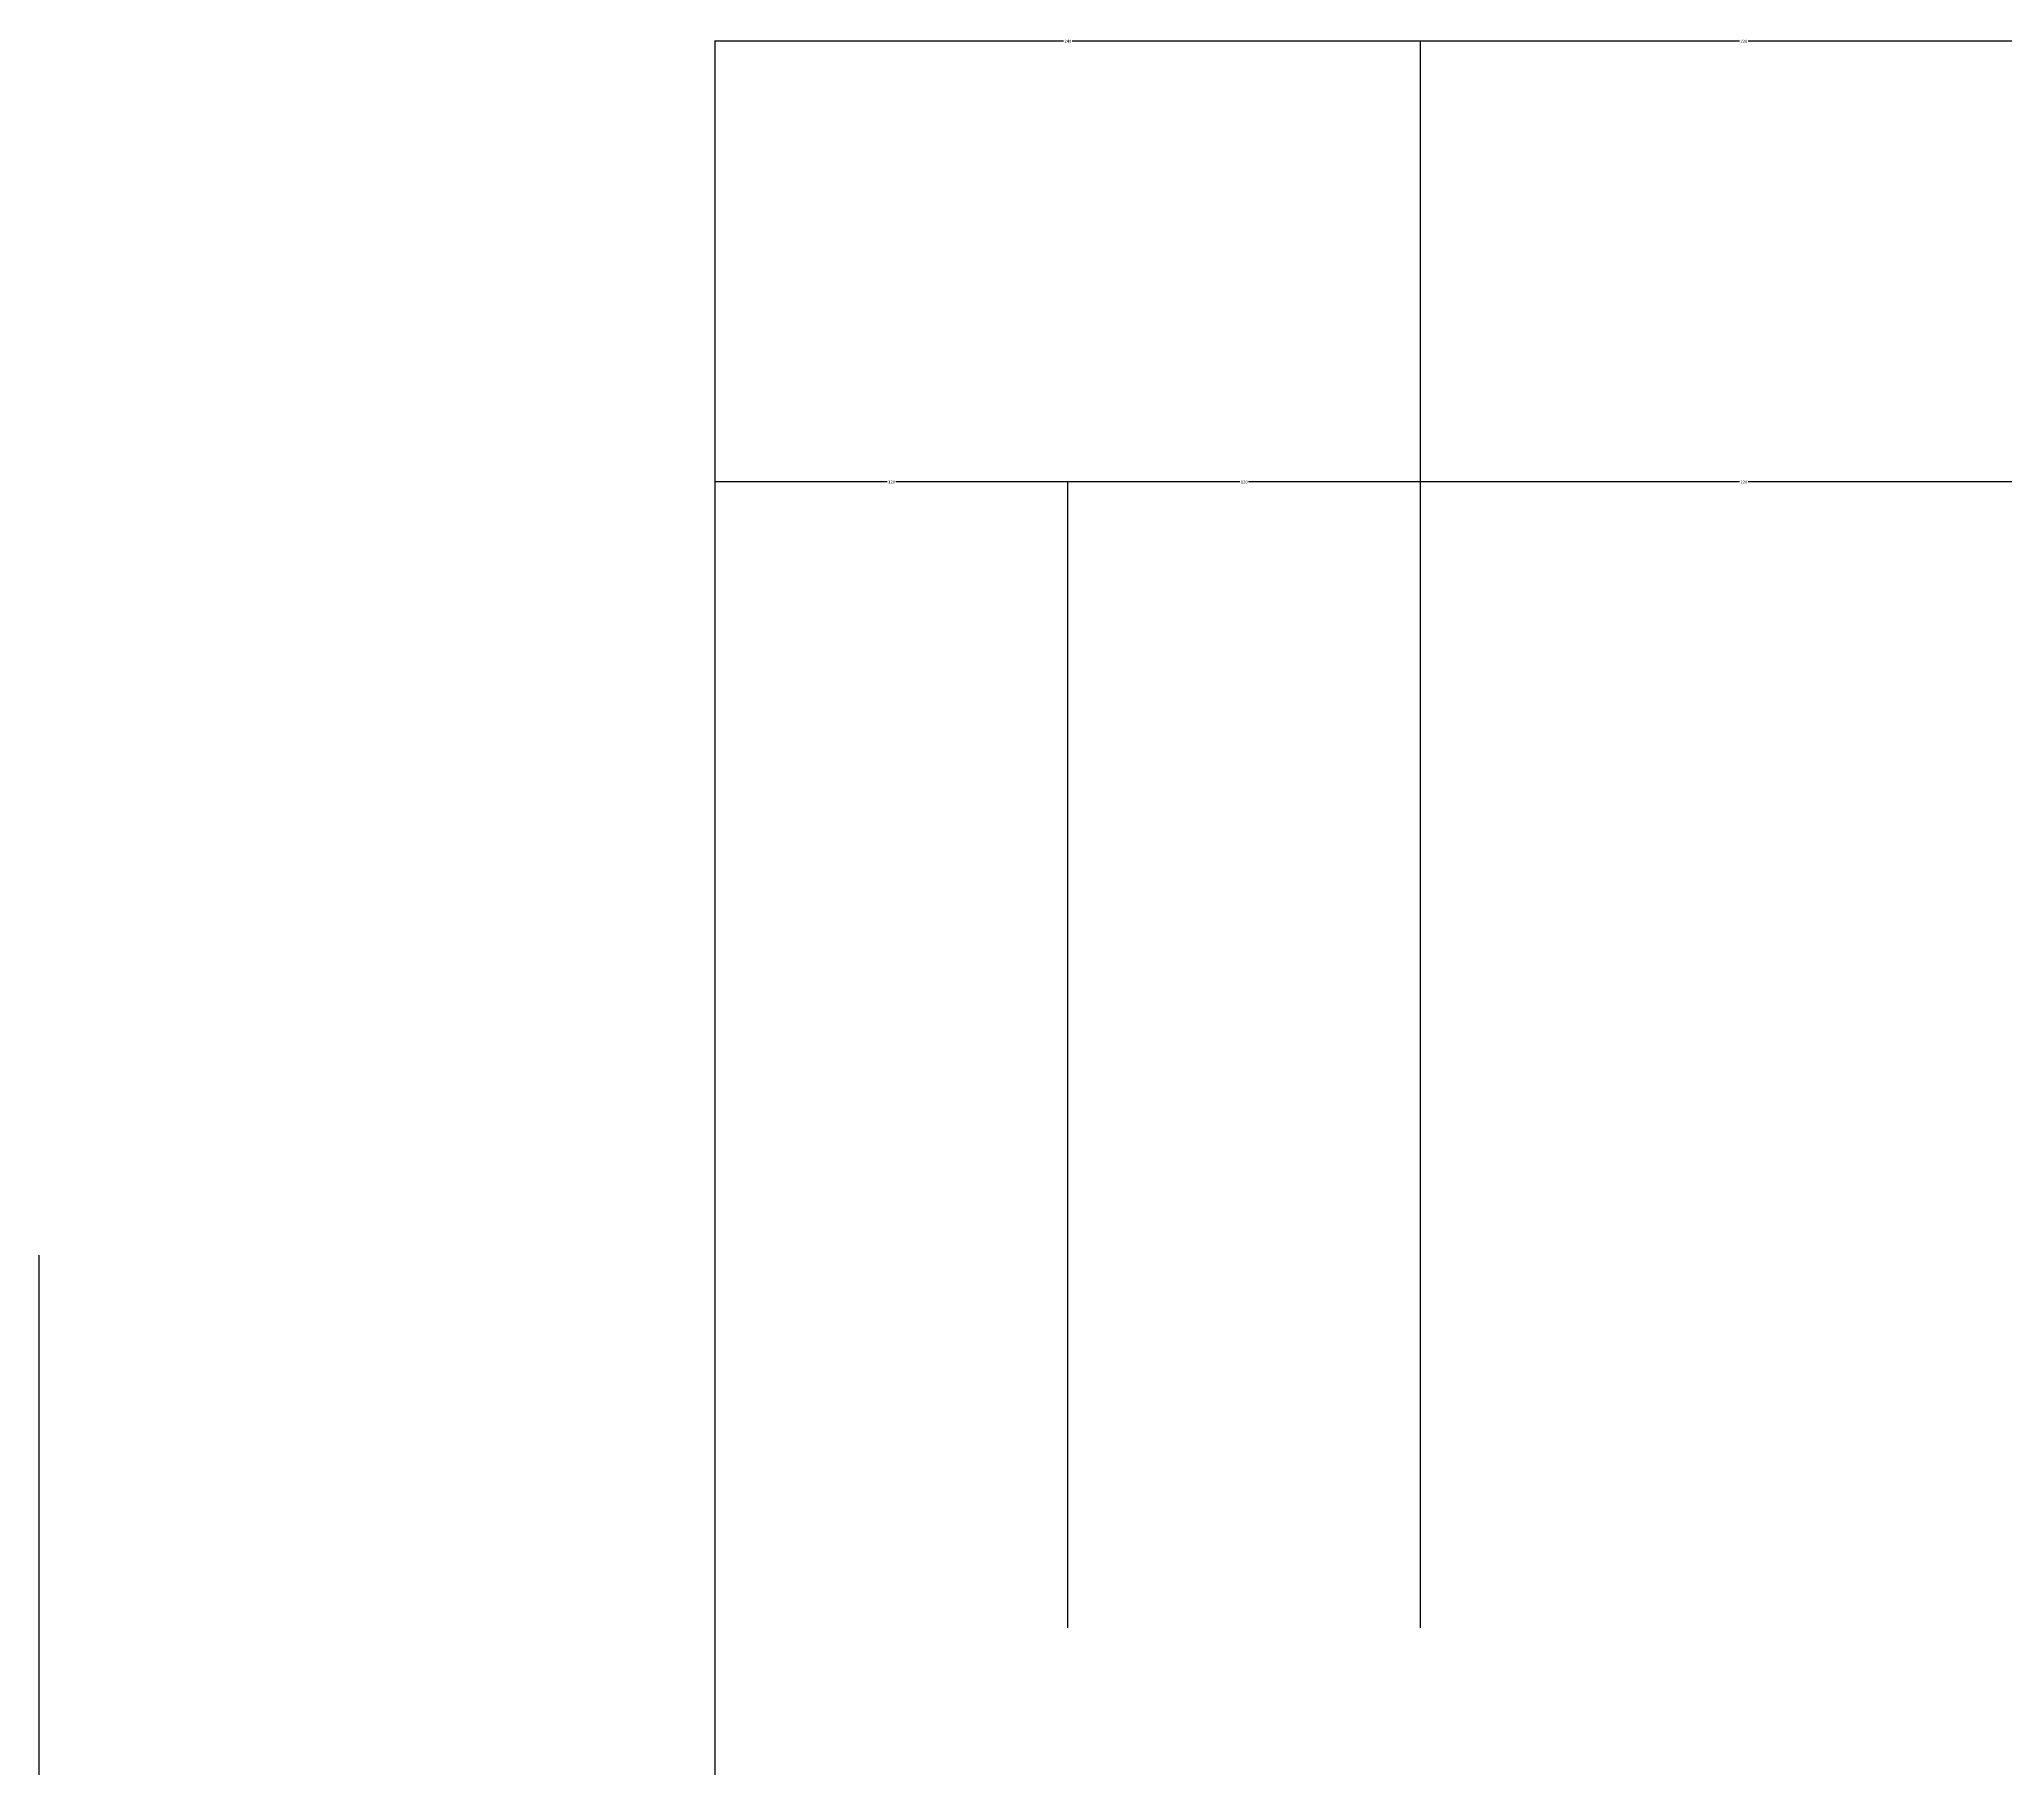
# Model space of a CAD drawing. Header units: metres. Extents: x 1826 to 6641, y 264 to 2401.
# Drawn here: x 1870 to 2539, y 1732 to 2321 of the extents above; entities that cross this region are included whole.
import ezdxf

# ---------------------------------------------------------------- set-up
doc = ezdxf.new("R2010")
doc.units = ezdxf.units.M
for name, color, linetype in [('OTHER', 7, 'Continuous'), ('PUB_DIM', 3, 'Continuous'), ('S_DOTE', 1, 'Continuous')]:
    doc.layers.add(name, color=color, linetype=linetype)
doc.dimstyles.get("Standard").update_dxf_attribs({"dimtxt": 2.5, "dimasz": 2.5, "dimexe": 1.25, "dimexo": 0.625, "dimtad": 1, "dimcen": 2.5, "dimazin": 3, "dimtfac": 1, "dimtmove": 0, "dimatfit": 3})

# ---------------------------------------------------------------- blocks, each defined once
blk = doc.blocks.new('*D3')
for p, q in [((2448.5, 2320), (2339.75, 2320)), ((2340, 1780), (2340, 2320)), ((2560.25, 2320), (2451.5, 2320)), ((2560, 1780), (2560, 2320))]:
    blk.add_line(p, q)
at = {"layer": 'Defpoints'}
for p in [(2560, 2320), (2340, 1780), (2560, 1780)]:
    blk.add_point(p, dxfattribs=at)
at = {"layer": 'PUB_DIM', "insert": (2450, 2320), "char_height": 1, "attachment_point": 5}
blk.add_mtext('220', dxfattribs=at)
blk = doc.blocks.new('*D4')
for p, q in [((2218.5, 2320), (2099.75, 2320)), ((2100, 1780), (2100, 2320)), ((2340.25, 2320), (2221.5, 2320)), ((2340, 1780), (2340, 2320))]:
    blk.add_line(p, q)
at = {"layer": 'Defpoints'}
for p in [(2340, 2320), (2100, 1780), (2340, 1780)]:
    blk.add_point(p, dxfattribs=at)
at = {"layer": 'PUB_DIM', "insert": (2220, 2320), "char_height": 1, "attachment_point": 5}
blk.add_mtext('240', dxfattribs=at)
blk = doc.blocks.new('*D5')
for p, q in [((2448.5, 2170), (2339.75, 2170)), ((2340, 1780), (2340, 2170)), ((2560.25, 2170), (2451.5, 2170)), ((2560, 1780), (2560, 2170))]:
    blk.add_line(p, q)
at = {"layer": 'Defpoints'}
for p in [(2560, 2170), (2340, 1780), (2560, 1780)]:
    blk.add_point(p, dxfattribs=at)
at = {"layer": 'PUB_DIM', "insert": (2450, 2170), "char_height": 1, "attachment_point": 5}
blk.add_mtext('220', dxfattribs=at)
blk = doc.blocks.new('*D6')
for p, q in [((2278.5, 2170), (2219.75, 2170)), ((2220, 1780), (2220, 2170)), ((2340.25, 2170), (2281.5, 2170)), ((2340, 1780), (2340, 2170))]:
    blk.add_line(p, q)
at = {"layer": 'Defpoints'}
for p in [(2340, 2170), (2220, 1780), (2340, 1780)]:
    blk.add_point(p, dxfattribs=at)
at = {"layer": 'PUB_DIM', "insert": (2280, 2170), "char_height": 1, "attachment_point": 5}
blk.add_mtext('120', dxfattribs=at)
blk = doc.blocks.new('*D10')
for p, q in [((2158.5, 2170), (2099.75, 2170)), ((2100, 1780), (2100, 2170)), ((2220.25, 2170), (2161.5, 2170)), ((2220, 1780), (2220, 2170))]:
    blk.add_line(p, q)
at = {"layer": 'Defpoints'}
for p in [(2220, 2170), (2100, 1780), (2220, 1780)]:
    blk.add_point(p, dxfattribs=at)
at = {"layer": 'PUB_DIM', "insert": (2160, 2170), "char_height": 1, "attachment_point": 5}
blk.add_mtext('120', dxfattribs=at)

msp = doc.modelspace()

# ---------------------------------------------------------------- linework, layer by layer
at = {"layer": 'OTHER'}
msp.add_line((1870, 1678.22), (1870, 1906.86), dxfattribs=at)
at = {"layer": 'S_DOTE'}
msp.add_line((2100, 1073.83), (2100, 2240), dxfattribs=at)

# ---------------------------------------------------------------- dimensions: what is measured, and where the dimension line sits
at = {"layer": 'PUB_DIM'}
for base, p1, p2, picture, middle in [((2340, 2320), (2340, 1780), (2100, 1780), '*D4', (2220, 2320)), ((2560, 2320), (2560, 1780), (2340, 1780), '*D3', (2450, 2320)), ((2220, 2170), (2220, 1780), (2100, 1780), '*D10', (2160, 2170)), ((2340, 2170), (2340, 1780), (2220, 1780), '*D6', (2280, 2170)), ((2560, 2170), (2560, 1780), (2340, 1780), '*D5', (2450, 2170))]:
    dim = msp.add_linear_dim(base=base, p1=p1, p2=p2, dimstyle='Standard', dxfattribs=at)
    dim.commit()
    dim.dimension.update_dxf_attribs({"geometry": picture, "text_midpoint": middle})

doc.saveas('drawing.dxf')
